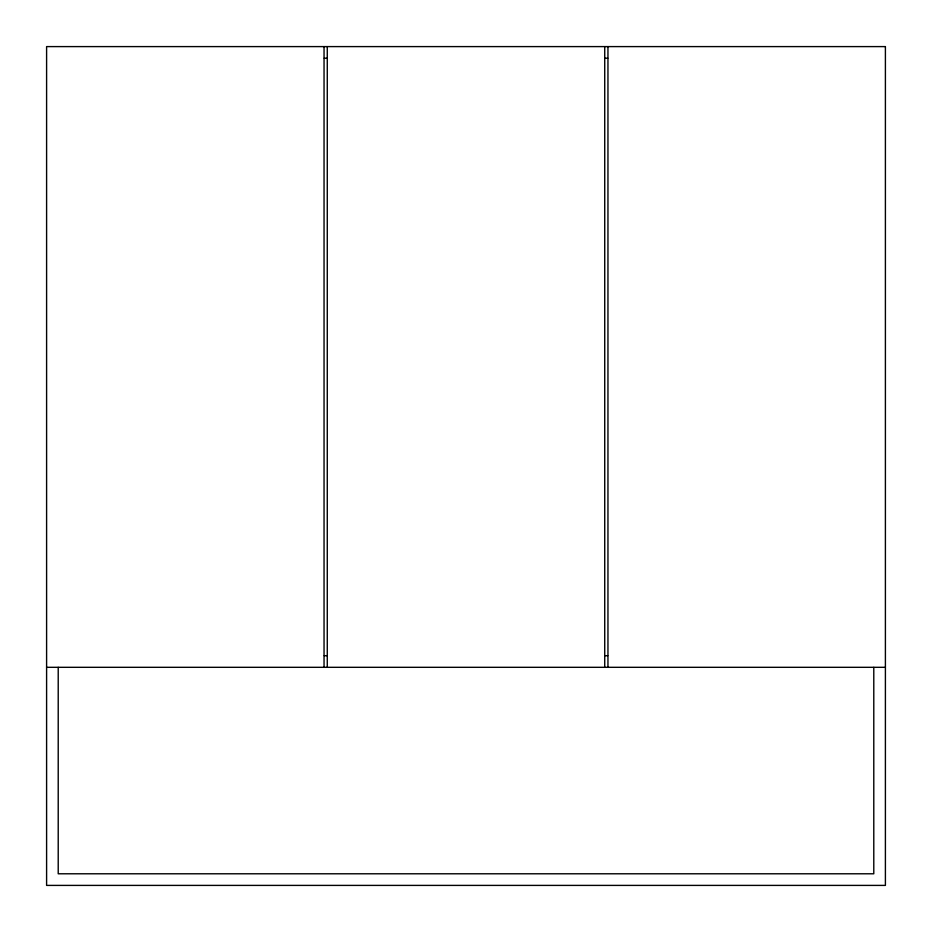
<?xml version="1.0" encoding="UTF-8"?>
<svg xmlns="http://www.w3.org/2000/svg" width="932" height="932" viewBox="0 0 932 932"><rect width="100%" height="100%" fill="white"/><g stroke="black" fill="none" stroke-linecap="round" stroke-linejoin="round"><path stroke-width="1.4" d="M324.254 58.215L327.167 58.215M604.833 58.215L607.746 58.215M324.254 655.697L327.167 655.697M604.833 655.697L607.746 655.697M46.6 667.312L885.4 667.312M873.785 667.347L873.785 873.785L58.215 873.785L58.215 667.347M607.955 46.6L607.955 667.312M604.728 46.6L604.728 667.312M327.272 46.6L327.272 667.312M324.045 46.6L324.045 667.312M885.4 46.6L46.6 46.6L46.6 885.4L885.4 885.4L885.4 46.6"/></g></svg>
